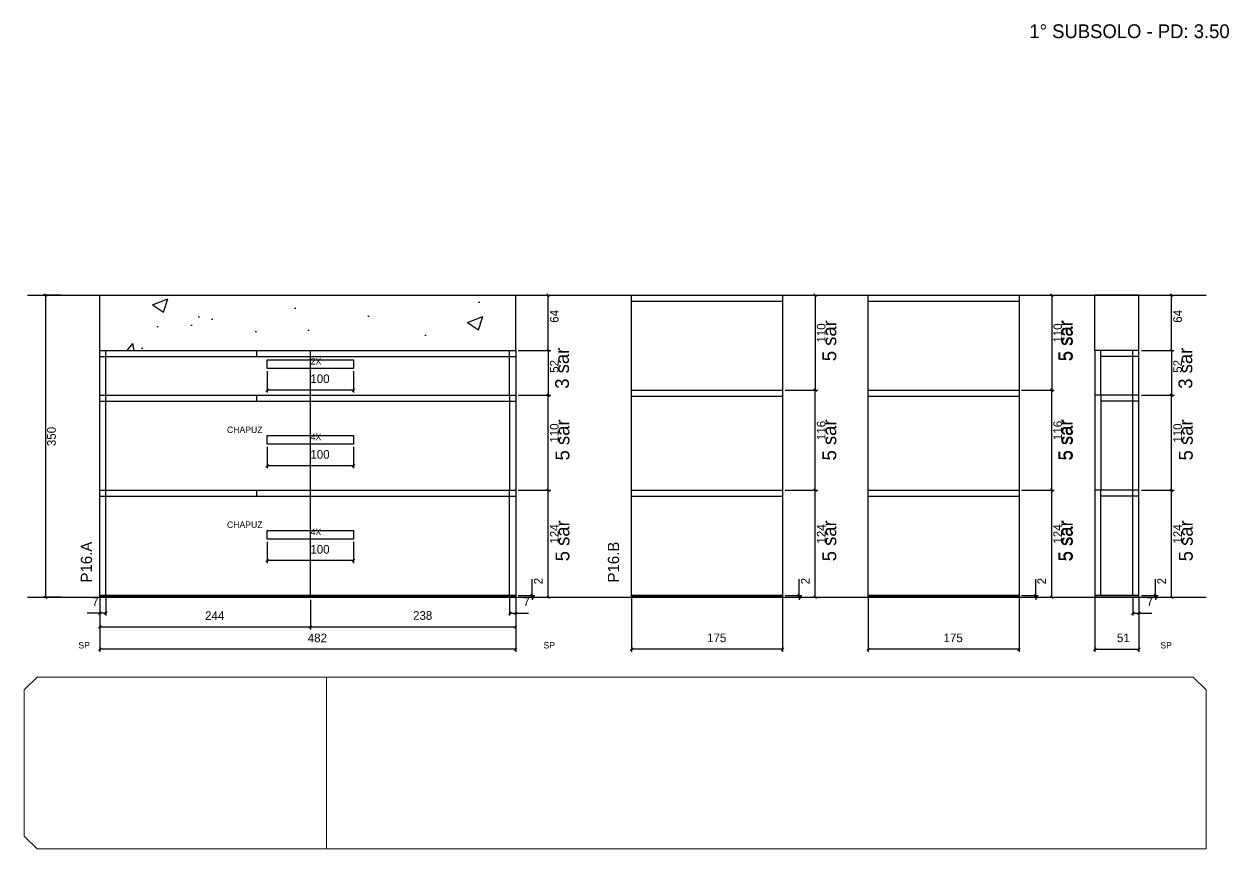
# Model space of a CAD drawing. Header units: metres. Extents: x -9504 to -3340, y 6690 to 7665.
# Drawn here: x -7906 to -6510, y 6690 to 7646 of the extents above; entities that cross this region are included whole.
import ezdxf

# ---------------------------------------------------------------- set-up
doc = ezdxf.new("R2010")
doc.units = ezdxf.units.M
for name, color, linetype in [('COTA', 7, 'Continuous'), ('NOMENCLATURA', 7, 'Continuous'), ('Nível', 7, 'Continuous'), ('Painéis', 7, 'Continuous'), ('SARR_2.2x10', 7, 'Continuous'), ('SARR_2.2x7', 7, 'Continuous'), ('SARRAFO DE PRESSAO', 7, 'Continuous'), ('texto', 7, 'Continuous'), ('Texto Seção', 7, 'Continuous')]:
    doc.layers.add(name, color=color, linetype=linetype)

msp = doc.modelspace()

# ---------------------------------------------------------------- hatches: boundary and pattern name
at = {"layer": 'COTA'}
h = msp.add_hatch(dxfattribs=at)
h.set_pattern_fill('AR-CONC')
h.paths.add_polyline_path([(-7818.2, 7267.7), (-7818.2, 7331.7), (-7336.2, 7331.7), (-7336.2, 7267.7), (-7818.2, 7267.7)])
h = msp.add_hatch(dxfattribs=at)
h.set_pattern_fill('AR-CONC')
h.paths.add_polyline_path([(-6664.9, 7267.7), (-6664.9, 7331.7), (-6613.9, 7331.7), (-6613.9, 7267.7), (-6664.9, 7267.7)])

# ---------------------------------------------------------------- linework, layer by layer
at = {"layer": 'COTA', "color": 4, "lineweight": 25}
for p, q in [((-7863.9, 7331.7), (-7883.9, 7331.7)), ((-7880.9, 6981.7), (-7880.9, 7331.7)), ((-7333.2, 7331.7), (-7295.4, 7331.7)), ((-7298.4, 7267.7), (-7298.4, 7331.7)), ((-7023.9, 7331.7), (-6986.1, 7331.7)), ((-6989.1, 7331.7), (-6989.1, 7221.7)), ((-6749.9, 7331.7), (-6712, 7331.7)), ((-6715, 7331.7), (-6715, 7221.7)), ((-6610.9, 7331.7), (-6573, 7331.7)), ((-6576, 7267.7), (-6576, 7331.7)), ((-7333.2, 7267.7), (-7295.4, 7267.7)), ((-7333.2, 7267.7), (-7295.4, 7267.7)), ((-7298.4, 7267.7), (-7298.4, 7215.7)), ((-6610.9, 7267.7), (-6573, 7267.7)), ((-6610.9, 7267.7), (-6573, 7267.7)), ((-6576, 7267.7), (-6576, 7215.7)), ((-7624.2, 7243.6), (-7624.2, 7218.7)), ((-7524.2, 7243.6), (-7524.2, 7218.7)), ((-7524.2, 7221.7), (-7624.2, 7221.7)), ((-7023.9, 7221.7), (-6986.1, 7221.7)), ((-7023.9, 7221.7), (-6986.1, 7221.7)), ((-6989.1, 7105.7), (-6989.1, 7221.7)), ((-6749.9, 7221.7), (-6712, 7221.7)), ((-6749.9, 7221.7), (-6712, 7221.7)), ((-6715, 7105.7), (-6715, 7221.7)), ((-7333.2, 7215.7), (-7295.4, 7215.7)), ((-7333.2, 7215.7), (-7295.4, 7215.7)), ((-7298.4, 7105.7), (-7298.4, 7215.7)), ((-6610.9, 7215.7), (-6573, 7215.7)), ((-6610.9, 7215.7), (-6573, 7215.7)), ((-6576, 7105.7), (-6576, 7215.7)), ((-7624.2, 7155.9), (-7624.2, 7131)), ((-7524.2, 7155.9), (-7524.2, 7131)), ((-7524.2, 7134), (-7624.2, 7134)), ((-7333.2, 7105.7), (-7295.4, 7105.7)), ((-7333.2, 7105.7), (-7295.4, 7105.7)), ((-7298.4, 6981.7), (-7298.4, 7105.7)), ((-7023.9, 7105.7), (-6986.1, 7105.7)), ((-7023.9, 7105.7), (-6986.1, 7105.7)), ((-6989.1, 6981.7), (-6989.1, 7105.7)), ((-6749.9, 7105.7), (-6712, 7105.7)), ((-6749.9, 7105.7), (-6712, 7105.7)), ((-6715, 6981.7), (-6715, 7105.7)), ((-6610.9, 7105.7), (-6573, 7105.7)), ((-6610.9, 7105.7), (-6573, 7105.7)), ((-6576, 6981.7), (-6576, 7105.7)), ((-7624.2, 7045.9), (-7624.2, 7021)), ((-7524.2, 7045.9), (-7524.2, 7021)), ((-7524.2, 7024), (-7624.2, 7024)), ((-7317, 6983.7), (-7317, 7002.5)), ((-7007.6, 6983.7), (-7007.6, 7002.5)), ((-6733.6, 6983.7), (-6733.6, 7002.5)), ((-6594.6, 6983.7), (-6594.6, 7002.5)), ((-7863.9, 6981.7), (-7883.9, 6981.7)), ((-7333.2, 6983.7), (-7314, 6983.7)), ((-7333.2, 6981.7), (-7314, 6981.7)), ((-7333.2, 6981.7), (-7295.4, 6981.7)), ((-7317, 6981.7), (-7317, 6983.7)), ((-7317, 6981.7), (-7317, 6978.7)), ((-7023.9, 6983.7), (-7004.6, 6983.7)), ((-7023.9, 6981.7), (-7004.6, 6981.7)), ((-7023.9, 6981.7), (-6986.1, 6981.7)), ((-7007.6, 6981.7), (-7007.6, 6983.7)), ((-7007.6, 6981.7), (-7007.6, 6978.7)), ((-6749.9, 6983.7), (-6730.6, 6983.7)), ((-6749.9, 6981.7), (-6712, 6981.7)), ((-6749.9, 6981.7), (-6730.6, 6981.7)), ((-6733.6, 6981.7), (-6733.6, 6983.7)), ((-6733.6, 6981.7), (-6733.6, 6978.7)), ((-6610.9, 6983.7), (-6591.6, 6983.7)), ((-6610.9, 6981.7), (-6591.6, 6981.7)), ((-6610.9, 6981.7), (-6573, 6981.7)), ((-6594.6, 6981.7), (-6594.6, 6983.7)), ((-6594.6, 6981.7), (-6594.6, 6978.7)), ((-7818.2, 6980.7), (-7818.2, 6918.3)), ((-7818.2, 6978.7), (-7818.2, 6960.2)), ((-7818.2, 6978.7), (-7818.2, 6944.2)), ((-7811.2, 6980.7), (-7811.2, 6960.2)), ((-7574.2, 6978.7), (-7574.2, 6944.2)), ((-7574.2, 6978.7), (-7574.2, 6944.2)), ((-7343.2, 6980.7), (-7343.2, 6960.2)), ((-7336.2, 6980.7), (-7336.2, 6918.3)), ((-7336.2, 6978.7), (-7336.2, 6960.2)), ((-7336.2, 6978.7), (-7336.2, 6944.2)), ((-7201.9, 6980.7), (-7201.9, 6918.3)), ((-7026.9, 6980.7), (-7026.9, 6918.3)), ((-6927.9, 6980.7), (-6927.9, 6918.3)), ((-6752.9, 6980.7), (-6752.9, 6918.3)), ((-6664.9, 6980.7), (-6664.9, 6918.3)), ((-6620.9, 6980.7), (-6620.9, 6960.2)), ((-6613.9, 6980.7), (-6613.9, 6918.3)), ((-6613.9, 6978.7), (-6613.9, 6960.2)), ((-7818.2, 6963.2), (-7832.9, 6963.2)), ((-7811.2, 6963.2), (-7818.2, 6963.2)), ((-7343.2, 6963.2), (-7336.2, 6963.2)), ((-7336.2, 6963.2), (-7321.5, 6963.2)), ((-6620.9, 6963.2), (-6613.9, 6963.2)), ((-6613.9, 6963.2), (-6599.1, 6963.2)), ((-7818.2, 6947.2), (-7574.2, 6947.2)), ((-7574.2, 6947.2), (-7336.2, 6947.2)), ((-7336.2, 6921.3), (-7818.2, 6921.3)), ((-7026.9, 6921.3), (-7201.9, 6921.3)), ((-6752.9, 6921.3), (-6927.9, 6921.3)), ((-6664.9, 6921.3), (-6613.9, 6921.3))]:
    msp.add_line(p, q, dxfattribs=at)
at = {"layer": 'COTA', "color": 0, "lineweight": 25}
for p, q in [((-7879.4, 7330.2), (-7882.4, 7333.2)), ((-7296.9, 7330.2), (-7299.9, 7333.2)), ((-6987.6, 7330.2), (-6990.6, 7333.2)), ((-6713.5, 7330.2), (-6716.5, 7333.2)), ((-6574.5, 7330.2), (-6577.5, 7333.2)), ((-7299.9, 7269.2), (-7296.9, 7266.2)), ((-7296.9, 7266.2), (-7299.9, 7269.2)), ((-6577.5, 7269.2), (-6574.5, 7266.2)), ((-6574.5, 7266.2), (-6577.5, 7269.2)), ((-7622.7, 7223.2), (-7625.7, 7220.2)), ((-7525.7, 7220.2), (-7522.7, 7223.2)), ((-6987.6, 7220.2), (-6990.6, 7223.2)), ((-6990.6, 7223.2), (-6987.6, 7220.2)), ((-6713.5, 7220.2), (-6716.5, 7223.2)), ((-6716.5, 7223.2), (-6713.5, 7220.2)), ((-7296.9, 7214.2), (-7299.9, 7217.2)), ((-7299.9, 7217.2), (-7296.9, 7214.2)), ((-6574.5, 7214.2), (-6577.5, 7217.2)), ((-6577.5, 7217.2), (-6574.5, 7214.2)), ((-7622.7, 7135.5), (-7625.7, 7132.5)), ((-7525.7, 7132.5), (-7522.7, 7135.5)), ((-7296.9, 7104.2), (-7299.9, 7107.2)), ((-7299.9, 7107.2), (-7296.9, 7104.2)), ((-6987.6, 7104.2), (-6990.6, 7107.2)), ((-6990.6, 7107.2), (-6987.6, 7104.2)), ((-6713.5, 7104.2), (-6716.5, 7107.2)), ((-6716.5, 7107.2), (-6713.5, 7104.2)), ((-6574.5, 7104.2), (-6577.5, 7107.2)), ((-6577.5, 7107.2), (-6574.5, 7104.2)), ((-7622.7, 7025.5), (-7625.7, 7022.5)), ((-7525.7, 7022.5), (-7522.7, 7025.5)), ((-7882.4, 6983.2), (-7879.4, 6980.2)), ((-7318.5, 6985.2), (-7315.5, 6982.2)), ((-7315.5, 6980.2), (-7318.5, 6983.2)), ((-7299.9, 6983.2), (-7296.9, 6980.2)), ((-7009.1, 6985.2), (-7006.1, 6982.2)), ((-7006.1, 6980.2), (-7009.1, 6983.2)), ((-6990.6, 6983.2), (-6987.6, 6980.2)), ((-6735.1, 6985.2), (-6732.1, 6982.2)), ((-6732.1, 6980.2), (-6735.1, 6983.2)), ((-6716.5, 6983.2), (-6713.5, 6980.2)), ((-6596.1, 6985.2), (-6593.1, 6982.2)), ((-6593.1, 6980.2), (-6596.1, 6983.2)), ((-6577.5, 6983.2), (-6574.5, 6980.2)), ((-7816.7, 6964.7), (-7819.7, 6961.7)), ((-7812.7, 6961.7), (-7809.7, 6964.7)), ((-7341.7, 6964.7), (-7344.7, 6961.7)), ((-7337.7, 6961.7), (-7334.7, 6964.7)), ((-6619.4, 6964.7), (-6622.4, 6961.7)), ((-6615.4, 6961.7), (-6612.4, 6964.7)), ((-7816.7, 6948.7), (-7819.7, 6945.7)), ((-7575.7, 6945.7), (-7572.7, 6948.7)), ((-7572.7, 6948.7), (-7575.7, 6945.7)), ((-7337.7, 6945.7), (-7334.7, 6948.7)), ((-7816.7, 6922.8), (-7819.7, 6919.8)), ((-7337.7, 6919.8), (-7334.7, 6922.8)), ((-7200.4, 6922.8), (-7203.4, 6919.8)), ((-7028.4, 6919.8), (-7025.4, 6922.8)), ((-6926.4, 6922.8), (-6929.4, 6919.8)), ((-6754.4, 6919.8), (-6751.4, 6922.8)), ((-6663.4, 6922.8), (-6666.4, 6919.8)), ((-6615.4, 6919.8), (-6612.4, 6922.8))]:
    msp.add_line(p, q, dxfattribs=at)
at = {"layer": 'COTA', "color": 241, "lineweight": 25}
for p, q in [((-7818.2, 7267.7), (-7818.2, 7331.7)), ((-7818.2, 7331.7), (-7336.2, 7331.7)), ((-7336.2, 7267.7), (-7336.2, 7331.7)), ((-6613.9, 7331.7), (-6664.9, 7331.7)), ((-6664.9, 7267.7), (-6664.9, 7331.7)), ((-6613.9, 7267.7), (-6613.9, 7331.7))]:
    msp.add_line(p, q, dxfattribs=at)
at = {"layer": 'Nível', "color": 4, "lineweight": 25}
for p, q in [((-7901.9, 7331.7), (-6535.9, 7331.7)), ((-7901.9, 6981.7), (-6535.9, 6981.7))]:
    msp.add_line(p, q, dxfattribs=at)
at = {"layer": 'Painéis', "color": 200, "lineweight": 25}
for p, q in [((-7201.9, 7105.7), (-7201.9, 7331.7)), ((-7201.9, 7331.7), (-7026.9, 7331.7)), ((-7026.9, 7331.7), (-7026.9, 7105.7)), ((-6927.9, 7105.7), (-6927.9, 7331.7)), ((-6927.9, 7331.7), (-6752.9, 7331.7)), ((-6752.9, 7331.7), (-6752.9, 7105.7)), ((-7818.2, 7105.7), (-7818.2, 7267.7)), ((-7818.2, 7267.7), (-7336.2, 7267.7)), ((-7574.2, 6981.7), (-7574.2, 7267.7)), ((-7336.2, 7267.7), (-7336.2, 7105.7)), ((-6664.9, 7267.7), (-6664.9, 7105.7)), ((-6613.9, 7267.7), (-6664.9, 7267.7)), ((-6613.9, 7105.7), (-6613.9, 7267.7)), ((-7201.9, 7221.7), (-7026.9, 7221.7)), ((-6927.9, 7221.7), (-6752.9, 7221.7)), ((-7818.2, 7215.7), (-7336.2, 7215.7)), ((-6613.9, 7215.7), (-6664.9, 7215.7)), ((-7818.2, 7105.7), (-7336.2, 7105.7)), ((-7818.2, 6981.7), (-7818.2, 7105.7)), ((-7336.2, 7105.7), (-7336.2, 6981.7)), ((-7201.9, 7105.7), (-7026.9, 7105.7)), ((-7201.9, 6981.7), (-7201.9, 7105.7)), ((-7026.9, 7105.7), (-7026.9, 6981.7)), ((-6927.9, 7105.7), (-6752.9, 7105.7)), ((-6927.9, 6981.7), (-6927.9, 7105.7)), ((-6752.9, 7105.7), (-6752.9, 6981.7)), ((-6613.9, 7105.7), (-6664.9, 7105.7)), ((-6664.9, 7105.7), (-6664.9, 6981.7)), ((-6613.9, 6981.7), (-6613.9, 7105.7)), ((-7336.2, 6983.7), (-7818.2, 6983.7)), ((-7026.9, 6983.7), (-7201.9, 6983.7)), ((-6752.9, 6983.7), (-6927.9, 6983.7)), ((-6664.9, 6983.7), (-6613.9, 6983.7))]:
    msp.add_line(p, q, dxfattribs=at)
for points in [[(-7818.2, 6983.7), (-7336.2, 6983.7), (-7336.2, 6981.7), (-7818.2, 6981.7)], [(-7201.9, 6983.7), (-7026.9, 6983.7), (-7026.9, 6981.7), (-7201.9, 6981.7)], [(-6927.9, 6983.7), (-6752.9, 6983.7), (-6752.9, 6981.7), (-6927.9, 6981.7)], [(-6613.9, 6983.7), (-6664.9, 6983.7), (-6664.9, 6981.7), (-6613.9, 6981.7)]]:
    msp.add_lwpolyline(points, close=True, dxfattribs=at)
at = {"layer": 'SARR_2.2x10', "color": 60, "lineweight": 25}
for points in [[(-7624.2, 7256.6), (-7524.2, 7256.6), (-7524.2, 7246.6), (-7624.2, 7246.6)], [(-7624.2, 7168.9), (-7524.2, 7168.9), (-7524.2, 7158.9), (-7624.2, 7158.9)], [(-7624.2, 7058.9), (-7524.2, 7058.9), (-7524.2, 7048.9), (-7624.2, 7048.9)]]:
    msp.add_lwpolyline(points, close=True, dxfattribs=at)
at = {"layer": 'SARR_2.2x7', "color": 40, "lineweight": 25}
for p, q in [((-7201.9, 7324.7), (-7026.9, 7324.7)), ((-6927.9, 7324.7), (-6752.9, 7324.7)), ((-7818.2, 7260.7), (-7336.2, 7260.7)), ((-7811.2, 7215.7), (-7811.2, 7267.7)), ((-7636.2, 7260.7), (-7636.2, 7267.7)), ((-7343.2, 7215.7), (-7343.2, 7267.7)), ((-6657.9, 7215.7), (-6657.9, 7267.7)), ((-6613.9, 7260.7), (-6657.9, 7260.7)), ((-6620.9, 7215.7), (-6620.9, 7267.7)), ((-7818.2, 7208.7), (-7336.2, 7208.7)), ((-7811.2, 7105.7), (-7811.2, 7215.7)), ((-7636.2, 7208.7), (-7636.2, 7215.7)), ((-7343.2, 7215.7), (-7343.2, 7105.7)), ((-7201.9, 7214.7), (-7026.9, 7214.7)), ((-6927.9, 7214.7), (-6752.9, 7214.7)), ((-6657.9, 7215.7), (-6657.9, 7105.7)), ((-6613.9, 7208.7), (-6657.9, 7208.7)), ((-6620.9, 7105.7), (-6620.9, 7215.7)), ((-7818.2, 7098.7), (-7336.2, 7098.7)), ((-7811.2, 6983.7), (-7811.2, 7105.7)), ((-7636.2, 7098.7), (-7636.2, 7105.7)), ((-7343.2, 6983.7), (-7343.2, 7105.7)), ((-7201.9, 7098.7), (-7026.9, 7098.7)), ((-6927.9, 7098.7), (-6752.9, 7098.7)), ((-6657.9, 6983.7), (-6657.9, 7105.7)), ((-6613.9, 7098.7), (-6657.9, 7098.7)), ((-6620.9, 6983.7), (-6620.9, 7105.7))]:
    msp.add_line(p, q, dxfattribs=at)
at = {"layer": 'SARRAFO DE PRESSAO', "color": 30, "lineweight": 9}
msp.add_line((-7555.3, 6689.8), (-7555.3, 6889.1), dxfattribs=at)
msp.add_lwpolyline([(-6535.9, 6689.8), (-6535.9, 6874.1), (-6550.9, 6889.1), (-7890.9, 6889.1), (-7905.9, 6874.1), (-7905.9, 6704.8), (-7890.9, 6689.8), (-6535.9, 6689.8)], dxfattribs=at)

# ---------------------------------------------------------------- texts
at = {"layer": 'COTA', "color": 240, "lineweight": 25}
for s, p in [('64', (-7286.5, 7299.7)), ('64', (-6564.1, 7299.7)), ('110', (-6977.2, 7276.7)), ('110', (-6703.1, 7276.7)), ('52', (-7286.5, 7241.7)), ('52', (-6564.1, 7241.7)), ('350', (-7869.2, 7156.7)), ('110', (-7286.5, 7160.7)), ('116', (-6977.2, 7163.7)), ('116', (-6703.1, 7163.7)), ('110', (-6564.1, 7160.7)), ('124', (-7286.4, 7043.7)), ('124', (-6977.1, 7043.7)), ('124', (-6703.1, 7043.7)), ('124', (-6564.1, 7043.7)), ('2', (-7305, 6996.5)), ('2', (-6995.6, 6996.5)), ('2', (-6721.6, 6996.5)), ('2', (-6582.6, 6996.5))]:
    msp.add_text(s, height=10, rotation=90, dxfattribs=at).set_placement(p)
for s, p in [('100', (-7574.2, 7229.8)), ('100', (-7574.2, 7142.1)), ('100', (-7574.2, 7032.1)), ('7', (-7827.1, 6971.3)), ('7', (-7327.4, 6971.3)), ('7', (-6605, 6971.3)), ('244', (-7696.2, 6955.2)), ('238', (-7455.2, 6955.4)), ('482', (-7577.2, 6929.4)), ('175', (-7114.4, 6929.5)), ('175', (-6840.4, 6929.5)), ('51', (-6639.4, 6929.5))]:
    msp.add_text(s, height=10, dxfattribs=at).set_placement(p)
at = {"layer": 'NOMENCLATURA', "color": 2, "lineweight": 25}
msp.add_text('1° SUBSOLO - PD: 3.50', height=16, dxfattribs=at).set_placement((-6740.9, 7629.6))
at = {"layer": 'NOMENCLATURA', "color": 7, "lineweight": 25}
for s, p in [('5 sar', (-6964.7, 7255.1)), ('5 sar', (-6691.4, 7255.1)), ('5 sar', (-6690.6, 7255.1)), ('3 sar', (-7274.5, 7223.2)), ('3 sar', (-6552.1, 7223.2)), ('5 sar', (-7274, 7140.1)), ('5 sar', (-6964.7, 7140.1)), ('5 sar', (-6691.4, 7140.1)), ('5 sar', (-6690.6, 7140.1)), ('5 sar', (-6551.6, 7140.1)), ('5 sar', (-7274, 7023.2)), ('5 sar', (-6964.7, 7023.2)), ('5 sar', (-6691.4, 7023.2)), ('5 sar', (-6690.6, 7023.2)), ('5 sar', (-6551.6, 7023.2))]:
    msp.add_text(s, height=16, rotation=90, dxfattribs=at).set_placement(p)
at = {"layer": 'texto', "color": 4, "lineweight": 25}
for s, p in [('2X', (-7573.8, 7251.3)), ('CHAPUZ', (-7670.8, 7171.9)), ('4X', (-7573.8, 7163.6)), ('CHAPUZ', (-7670.8, 7061.9)), ('4X', (-7573.8, 7053.6)), ('SP', (-7843, 6922.2)), ('SP', (-7304, 6922.2)), ('SP', (-6589.1, 6922.2))]:
    msp.add_text(s, height=7.5, dxfattribs=at).set_placement(p)
at = {"layer": 'Texto Seção', "color": 7, "lineweight": 15}
for s, p in [('P16.A', (-7827.2, 6998.6)), ('P16.B', (-7216.4, 6998.6))]:
    msp.add_text(s, height=13, rotation=90, dxfattribs=at).set_placement(p)

doc.saveas('drawing.dxf')
